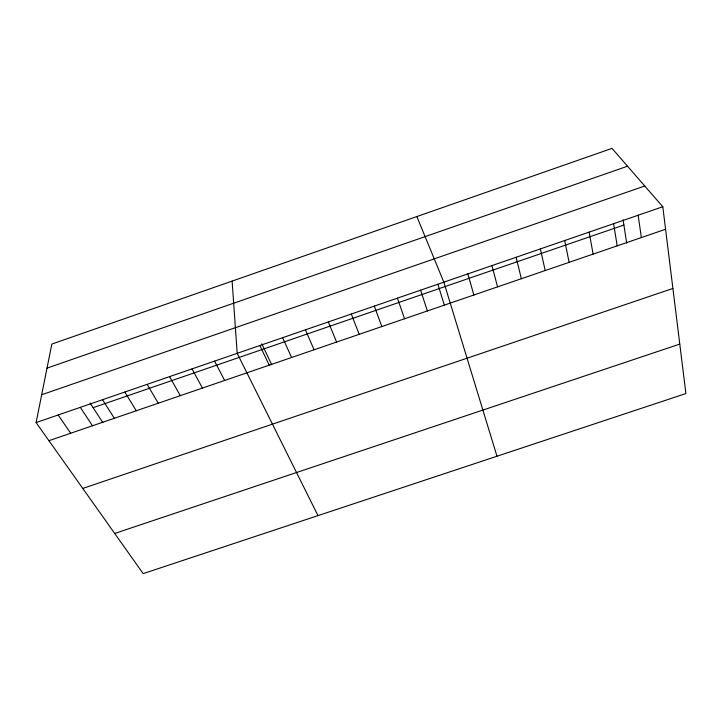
<?xml version="1.0" encoding="UTF-8"?>
<svg xmlns="http://www.w3.org/2000/svg" width="722" height="722" viewBox="0 0 722 722"><rect width="100%" height="100%" fill="white"/><g stroke="black" fill="none" stroke-linecap="round" stroke-linejoin="round"><path stroke-width="1.08" d="M36.1 422.587L51.84 344.078L612.012 148.38L662.796 206.754L685.9 393.553L143.164 573.62L36.1 422.587L662.796 206.754M47.011 368.13L627.526 166.213M41.677 394.753L644.746 186.005M93.12 407.668L623.889 225.038M48.943 440.7L665.585 229.262M82.777 488.433L672.904 288.457M114.699 533.459L679.781 344.096M58.175 414.988L70.675 433.245M80.322 407.361L92.479 425.772M90.079 402.984L102.876 422.704M102.524 399.717L114.338 418.273M124.807 392.046L136.268 410.755M147.144 384.348L158.262 403.219M169.553 376.631L180.32 395.656M192.034 368.888L202.449 388.066M214.578 361.126L224.641 380.458M317.996 515.616L237.195 353.338L232.114 281.102M259.875 345.522L269.216 365.17M261.806 343.825L271.734 364.809M282.627 337.688L291.607 357.498M305.442 329.828L314.07 349.791M416.847 216.564L443.84 282.167L496.98 456.232M328.339 321.949L336.587 342.075M351.289 314.034L359.177 334.322M374.321 306.11L381.839 326.552M397.425 298.15L404.573 318.763M420.592 290.172L427.361 310.947M437.893 284.342L444.49 305.577M467.856 273.891L473.858 295M491.953 265.597L497.566 286.878M516.131 257.267L521.338 278.728M540.381 248.919L545.191 270.542M564.703 240.534L569.116 262.339M589.116 232.132L593.123 254.108M613.601 223.703L617.202 245.859M623.068 219.732L626.696 243.115M638.158 215.237L641.353 237.574"/></g></svg>
